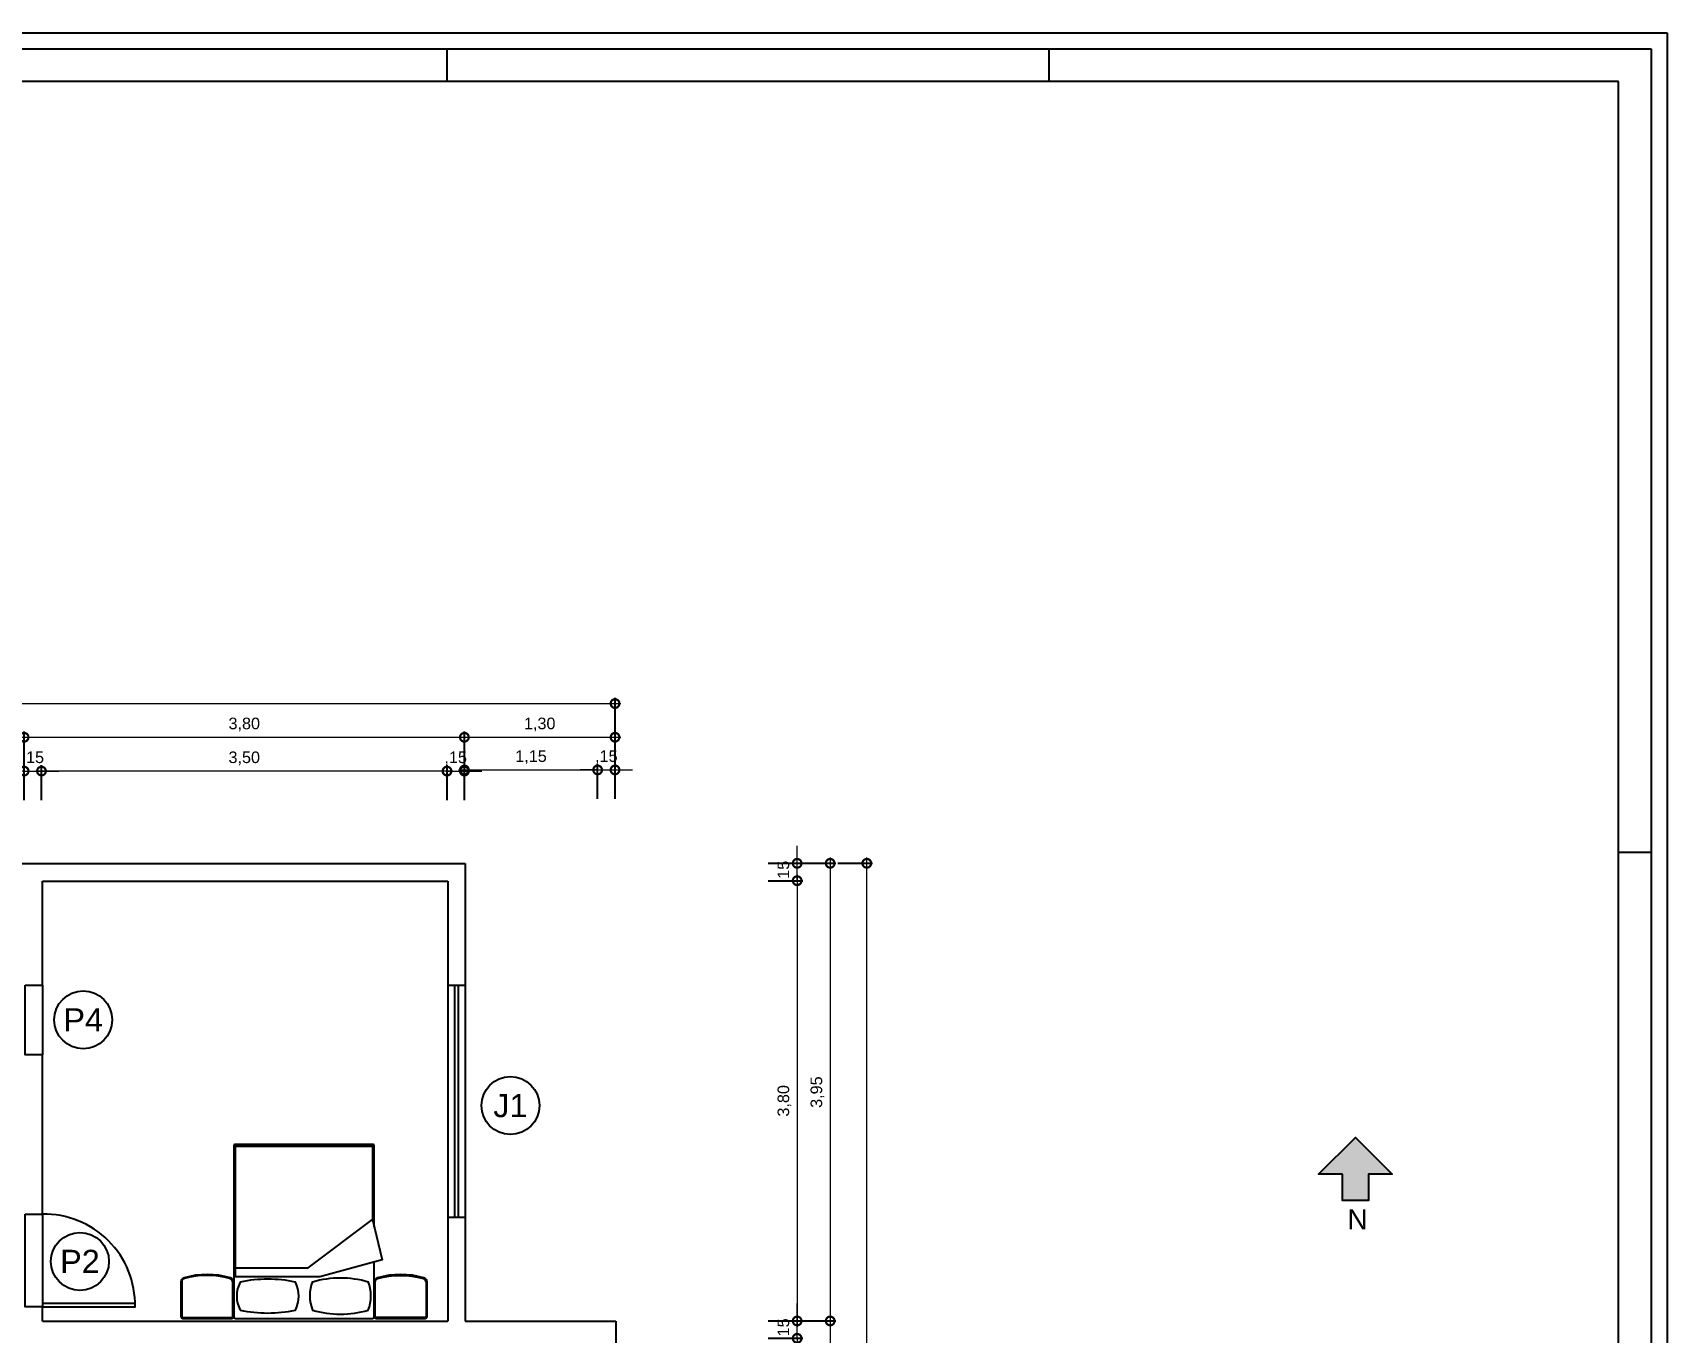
# Model space of a CAD drawing. Header units: metres. Extents: x 152 to 331, y 81 to 179.
# Drawn here: x 172.98 to 187.08, y 128.26 to 139.48 of the extents above; entities that cross this region are included whole.
import ezdxf
from ezdxf.enums import TextEntityAlignment as Align

# ---------------------------------------------------------------- set-up
doc = ezdxf.new("R2010")
doc.units = ezdxf.units.M
doc.header["$LTSCALE"] = 0.25
doc.linetypes.add('DIVIDEX2', pattern=[63.5, 25.4, -12.7, 0, -12.7, 0, -12.7])
doc.layers.add('0_MRG_AUX', color=7, linetype='Continuous', true_color=0xecbcd1, plot=False)
for name, color, linetype in [('ARQ_ALV CT', 5, 'Continuous'), ('ARQ_ALV VS', 2, 'Continuous'), ('ARQ_ESQ CT', 30, 'Continuous'), ('ARQ_MOB 01', 1, 'Continuous'), ('ARQ_PISO', 1, 'Continuous'), ('MRG_EXTERNA', 1, 'Continuous'), ('MRG_INTERNA', 2, 'Continuous'), ('Parede', 170, 'Continuous'), ('SIMB_01', 1, 'Continuous'), ('SIMB_02', 2, 'Continuous'), ('SIMB_PREENCHIMENTO', 253, 'Continuous'), ('SIMB_TXT', 1, 'Continuous')]:
    doc.layers.add(name, color=color, linetype=linetype)
doc.layers.add('ARQ_COTA_AZUL', color=5, linetype='Continuous', lineweight=20, true_color=0x0000ff)
doc.styles.add('Annot_3.5mm', font='arial.ttf', dxfattribs={"height": 3.5})
doc.styles.add('cota', font='arial.ttf')
doc.styles.add('SIMB', font='arial.ttf')
doc.dimstyles.new('Info 01 - annot', dxfattribs={"dimtxt": 2, "dimasz": 3, "dimexe": 1, "dimexo": 1, "dimgap": 1, "dimtad": 1, "dimzin": 4, "dimtxsty": 'cota', "dimblk": 'DOTSMALL', "dimcen": 2, "dimdle": 1, "dimclrd": 256, "dimclre": 256, "dimclrt": 1, "dimazin": 2, "dimtfac": 0.09, "dimtix": 1, "dimtmove": 2, "dimatfit": 2, "dimfxl": 5, "dimfxlon": 1, "dimtolj": 1, "dimtzin": 4, "dimlwd": -1, "dimarcsym": 1})

# ---------------------------------------------------------------- blocks, each defined once
blk = doc.blocks.new('COD_ESQ')
at = {"layer": 'SIMB_02'}
blk.add_circle((0, 0), 2.5, dxfattribs=at)
at = {"layer": 'SIMB_TXT', "style": 'SIMB'}
blk.add_attdef('CDESQ', text='', height=2, dxfattribs=at).set_placement((0, 0), align=Align.MIDDLE_CENTER)
blk = doc.blocks.new('*U193')
at = {"layer": '0_MRG_AUX'}
blk.add_lwpolyline([(0.01, 851), (0.01, -0.01), (-1199, -0.01), (-1199, 851)], close=True, dxfattribs=at)
at = {"layer": 'MRG_EXTERNA'}
blk.add_lwpolyline([(-5, 846), (-5, 5), (-1194, 5), (-1194, 846)], close=True, dxfattribs=at)
at = {"layer": 'MRG_INTERNA'}
for p, q in [((-375, 836), (-375, 846)), ((-190, 836), (-190, 846)), ((-15, 836), (-1169, 836)), ((-15, 15), (-15, 836)), ((-5, 599), (-15, 599))]:
    blk.add_line(p, q, dxfattribs=at)
blk = doc.blocks.new('_DotSmall')
at = {"color": 0, "linetype": 'ByBlock', "const_width": 0.5}
blk.add_lwpolyline([(-0.0625, 0, 1), (0.0625, 0, 1)], format="xyb", close=True, dxfattribs=at)
blk = doc.blocks.new('*D228')
at = {"layer": 'ARQ_COTA_AZUL', "transparency": 16777216}
blk.add_line((180.174, 122.107), (180.174, 132.357), dxfattribs=at)
at = {"layer": 'ARQ_COTA_AZUL', "lineweight": -2, "transparency": 16777216}
for p, q in [((179.924, 132.307), (180.224, 132.307)), ((179.924, 122.157), (180.224, 122.157))]:
    blk.add_line(p, q, dxfattribs=at)
at = {"layer": 'ARQ_COTA_AZUL', "transparency": 16777216, "xscale": 0.15, "yscale": 0.15, "zscale": 0.15}
for p, rotation in [((180.174, 132.307), 90), ((180.174, 122.157), 270)]:
    blk.add_blockref('_DotSmall', p, dxfattribs=dict(at, rotation=rotation))
at = {"layer": 'ARQ_COTA_AZUL', "color": 1, "transparency": 16777216, "insert": (180.064, 127.232), "char_height": 0.1, "attachment_point": 5, "rotation": 90, "style": 'cota'}
blk.add_mtext('\\A1;10,15', dxfattribs=at)
blk = doc.blocks.new('*D229')
at = {"layer": 'ARQ_COTA_AZUL', "transparency": 16777216}
blk.add_line((179.858, 132.357), (179.858, 128.307), dxfattribs=at)
at = {"layer": 'ARQ_COTA_AZUL', "lineweight": -2, "transparency": 16777216}
for p, q in [((179.608, 132.307), (179.908, 132.307)), ((179.608, 128.357), (179.908, 128.357))]:
    blk.add_line(p, q, dxfattribs=at)
at = {"layer": 'ARQ_COTA_AZUL', "transparency": 16777216, "xscale": 0.15, "yscale": 0.15, "zscale": 0.15}
for p, rotation in [((179.858, 132.307), 90), ((179.858, 128.357), 270)]:
    blk.add_blockref('_DotSmall', p, dxfattribs=dict(at, rotation=rotation))
at = {"layer": 'ARQ_COTA_AZUL', "color": 1, "transparency": 16777216, "insert": (179.748, 130.332), "char_height": 0.1, "attachment_point": 5, "rotation": 90, "style": 'cota'}
blk.add_mtext('\\A1;3,95', dxfattribs=at)
blk = doc.blocks.new('*D230')
at = {"layer": 'ARQ_COTA_AZUL', "transparency": 16777216}
blk.add_line((179.858, 128.407), (179.858, 122.107), dxfattribs=at)
at = {"layer": 'ARQ_COTA_AZUL', "lineweight": -2, "transparency": 16777216}
for p, q in [((179.608, 128.357), (179.908, 128.357)), ((179.608, 122.157), (179.908, 122.157))]:
    blk.add_line(p, q, dxfattribs=at)
at = {"layer": 'ARQ_COTA_AZUL', "transparency": 16777216, "xscale": 0.15, "yscale": 0.15, "zscale": 0.15}
for p, rotation in [((179.858, 128.357), 90), ((179.858, 122.157), 270)]:
    blk.add_blockref('_DotSmall', p, dxfattribs=dict(at, rotation=rotation))
at = {"layer": 'ARQ_COTA_AZUL', "color": 1, "transparency": 16777216, "insert": (179.748, 125.257), "char_height": 0.1, "attachment_point": 5, "rotation": 90, "style": 'cota'}
blk.add_mtext('\\A1;6,20', dxfattribs=at)
blk = doc.blocks.new('*D220')
at = {"layer": 'ARQ_COTA_AZUL', "transparency": 16777216}
for p, q in [((179.573, 132.307), (179.573, 132.457)), ((179.573, 132.157), (179.573, 132.307)), ((179.573, 132.157), (179.573, 132.007))]:
    blk.add_line(p, q, dxfattribs=at)
at = {"layer": 'ARQ_COTA_AZUL', "lineweight": -2, "transparency": 16777216}
for p, q in [((179.323, 132.307), (179.623, 132.307)), ((179.323, 132.157), (179.623, 132.157))]:
    blk.add_line(p, q, dxfattribs=at)
at = {"layer": 'ARQ_COTA_AZUL', "transparency": 16777216, "xscale": 0.15, "yscale": 0.15, "zscale": 0.15}
for p, rotation in [((179.573, 132.307), 270), ((179.573, 132.157), 90)]:
    blk.add_blockref('_DotSmall', p, dxfattribs=dict(at, rotation=rotation))
at = {"layer": 'ARQ_COTA_AZUL', "color": 1, "transparency": 16777216, "insert": (179.463, 132.232), "char_height": 0.1, "attachment_point": 5, "rotation": 90, "style": 'cota'}
blk.add_mtext('\\A1;,15', dxfattribs=at)
blk = doc.blocks.new('*D221')
at = {"layer": 'ARQ_COTA_AZUL', "transparency": 16777216}
blk.add_line((179.573, 132.207), (179.573, 128.307), dxfattribs=at)
at = {"layer": 'ARQ_COTA_AZUL', "lineweight": -2, "transparency": 16777216}
for p, q in [((179.323, 132.157), (179.623, 132.157)), ((179.323, 128.357), (179.623, 128.357))]:
    blk.add_line(p, q, dxfattribs=at)
at = {"layer": 'ARQ_COTA_AZUL', "transparency": 16777216, "xscale": 0.15, "yscale": 0.15, "zscale": 0.15}
for p, rotation in [((179.573, 132.157), 90), ((179.573, 128.357), 270)]:
    blk.add_blockref('_DotSmall', p, dxfattribs=dict(at, rotation=rotation))
at = {"layer": 'ARQ_COTA_AZUL', "color": 1, "transparency": 16777216, "insert": (179.463, 130.257), "char_height": 0.1, "attachment_point": 5, "rotation": 90, "style": 'cota'}
blk.add_mtext('\\A1;3,80', dxfattribs=at)
blk = doc.blocks.new('*D222')
at = {"layer": 'ARQ_COTA_AZUL', "transparency": 16777216}
for p, q in [((179.573, 128.357), (179.573, 128.507)), ((179.573, 128.207), (179.573, 128.357)), ((179.573, 128.207), (179.573, 128.057))]:
    blk.add_line(p, q, dxfattribs=at)
at = {"layer": 'ARQ_COTA_AZUL', "lineweight": -2, "transparency": 16777216}
for p, q in [((179.323, 128.357), (179.623, 128.357)), ((179.323, 128.207), (179.623, 128.207))]:
    blk.add_line(p, q, dxfattribs=at)
at = {"layer": 'ARQ_COTA_AZUL', "transparency": 16777216, "xscale": 0.15, "yscale": 0.15, "zscale": 0.15}
for p, rotation in [((179.573, 128.357), 270), ((179.573, 128.207), 90)]:
    blk.add_blockref('_DotSmall', p, dxfattribs=dict(at, rotation=rotation))
at = {"layer": 'ARQ_COTA_AZUL', "color": 1, "transparency": 16777216, "insert": (179.463, 128.282), "char_height": 0.1, "attachment_point": 5, "rotation": 90, "style": 'cota'}
blk.add_mtext('\\A1;,15', dxfattribs=at)
blk = doc.blocks.new('norte')
at = {"layer": 'SIMB_PREENCHIMENTO'}
blk.add_hatch(color=256, dxfattribs=at).paths.add_polyline_path([(-6.36, -6.36), (-2.25, -6.36), (-2.25, -10.86), (2.25, -10.86), (2.25, -6.36), (6.36, -6.36), (0, 0)])
at = {"layer": 'SIMB_01'}
blk.add_lwpolyline([(-2.25, -6.36), (-6.36, -6.36), (0, 0), (6.36, -6.36), (2.25, -6.36), (2.25, -10.86), (-2.25, -10.86)], close=True, dxfattribs=at)
at = {"layer": 'SIMB_01', "insert": (-1.4, -12.39), "char_height": 3.5, "width": 3.7, "attachment_point": 1, "style": 'Annot_3.5mm'}
blk.add_mtext('N', dxfattribs=at)
blk = doc.blocks.new('*D262')
at = {"layer": 'ARQ_COTA_AZUL', "transparency": 16777216}
blk.add_line((163.851, 133.686), (178.051, 133.686), dxfattribs=at)
at = {"layer": 'ARQ_COTA_AZUL', "lineweight": -2, "transparency": 16777216}
for p, q in [((163.901, 133.436), (163.901, 133.736)), ((178.001, 133.436), (178.001, 133.736))]:
    blk.add_line(p, q, dxfattribs=at)
at = {"layer": 'ARQ_COTA_AZUL', "transparency": 16777216, "xscale": 0.15, "yscale": 0.15, "zscale": 0.15, "rotation": 180}
blk.add_blockref('_DotSmall', (163.901, 133.686), dxfattribs=at)
at = {"layer": 'ARQ_COTA_AZUL', "transparency": 16777216, "xscale": 0.15, "yscale": 0.15, "zscale": 0.15}
blk.add_blockref('_DotSmall', (178.001, 133.686), dxfattribs=at)
at = {"layer": 'ARQ_COTA_AZUL', "color": 1, "transparency": 16777216, "insert": (170.951, 133.796), "char_height": 0.1, "attachment_point": 5, "style": 'cota'}
blk.add_mtext('\\A1;14,10', dxfattribs=at)
blk = doc.blocks.new('*D264')
at = {"layer": 'ARQ_COTA_AZUL', "transparency": 16777216}
blk.add_line((172.851, 133.395), (176.751, 133.395), dxfattribs=at)
at = {"layer": 'ARQ_COTA_AZUL', "lineweight": -2, "transparency": 16777216}
for p, q in [((172.901, 133.145), (172.901, 133.445)), ((176.701, 133.145), (176.701, 133.445))]:
    blk.add_line(p, q, dxfattribs=at)
at = {"layer": 'ARQ_COTA_AZUL', "transparency": 16777216, "xscale": 0.15, "yscale": 0.15, "zscale": 0.15, "rotation": 180}
blk.add_blockref('_DotSmall', (172.901, 133.395), dxfattribs=at)
at = {"layer": 'ARQ_COTA_AZUL', "transparency": 16777216, "xscale": 0.15, "yscale": 0.15, "zscale": 0.15}
blk.add_blockref('_DotSmall', (176.701, 133.395), dxfattribs=at)
at = {"layer": 'ARQ_COTA_AZUL', "color": 1, "transparency": 16777216, "insert": (174.801, 133.505), "char_height": 0.1, "attachment_point": 5, "style": 'cota'}
blk.add_mtext('\\A1;3,80', dxfattribs=at)
blk = doc.blocks.new('*D249')
at = {"layer": 'ARQ_COTA_AZUL', "transparency": 16777216}
blk.add_line((176.651, 133.395), (178.051, 133.395), dxfattribs=at)
at = {"layer": 'ARQ_COTA_AZUL', "lineweight": -2, "transparency": 16777216}
for p, q in [((176.701, 133.145), (176.701, 133.445)), ((178.001, 133.145), (178.001, 133.445))]:
    blk.add_line(p, q, dxfattribs=at)
at = {"layer": 'ARQ_COTA_AZUL', "transparency": 16777216, "xscale": 0.15, "yscale": 0.15, "zscale": 0.15, "rotation": 180}
blk.add_blockref('_DotSmall', (176.701, 133.395), dxfattribs=at)
at = {"layer": 'ARQ_COTA_AZUL', "transparency": 16777216, "xscale": 0.15, "yscale": 0.15, "zscale": 0.15}
blk.add_blockref('_DotSmall', (178.001, 133.395), dxfattribs=at)
at = {"layer": 'ARQ_COTA_AZUL', "color": 1, "transparency": 16777216, "insert": (177.351, 133.505), "char_height": 0.1, "attachment_point": 5, "style": 'cota'}
blk.add_mtext('\\A1;1,30', dxfattribs=at)
blk = doc.blocks.new('*D250')
at = {"layer": 'ARQ_COTA_AZUL', "transparency": 16777216}
for p, q in [((177.851, 133.113), (177.701, 133.113)), ((177.851, 133.113), (178.001, 133.113)), ((178.001, 133.113), (178.151, 133.113))]:
    blk.add_line(p, q, dxfattribs=at)
at = {"layer": 'ARQ_COTA_AZUL', "lineweight": -2, "transparency": 16777216}
for p, q in [((177.851, 132.863), (177.851, 133.163)), ((178.001, 132.863), (178.001, 133.163))]:
    blk.add_line(p, q, dxfattribs=at)
at = {"layer": 'ARQ_COTA_AZUL', "transparency": 16777216, "xscale": 0.15, "yscale": 0.15, "zscale": 0.15}
blk.add_blockref('_DotSmall', (177.851, 133.113), dxfattribs=at)
at = {"layer": 'ARQ_COTA_AZUL', "transparency": 16777216, "xscale": 0.15, "yscale": 0.15, "zscale": 0.15, "rotation": 180}
blk.add_blockref('_DotSmall', (178.001, 133.113), dxfattribs=at)
at = {"layer": 'ARQ_COTA_AZUL', "color": 1, "transparency": 16777216, "insert": (177.926, 133.223), "char_height": 0.1, "attachment_point": 5, "style": 'cota'}
blk.add_mtext('\\A1;,15', dxfattribs=at)
blk = doc.blocks.new('*D251')
at = {"layer": 'ARQ_COTA_AZUL', "transparency": 16777216}
blk.add_line((176.651, 133.113), (177.901, 133.113), dxfattribs=at)
at = {"layer": 'ARQ_COTA_AZUL', "lineweight": -2, "transparency": 16777216}
for p, q in [((176.701, 132.863), (176.701, 133.163)), ((177.851, 132.863), (177.851, 133.163))]:
    blk.add_line(p, q, dxfattribs=at)
at = {"layer": 'ARQ_COTA_AZUL', "transparency": 16777216, "xscale": 0.15, "yscale": 0.15, "zscale": 0.15, "rotation": 180}
blk.add_blockref('_DotSmall', (176.701, 133.113), dxfattribs=at)
at = {"layer": 'ARQ_COTA_AZUL', "transparency": 16777216, "xscale": 0.15, "yscale": 0.15, "zscale": 0.15}
blk.add_blockref('_DotSmall', (177.851, 133.113), dxfattribs=at)
at = {"layer": 'ARQ_COTA_AZUL', "color": 1, "transparency": 16777216, "insert": (177.276, 133.223), "char_height": 0.1, "attachment_point": 5, "style": 'cota'}
blk.add_mtext('\\A1;1,15', dxfattribs=at)
blk = doc.blocks.new('*D252')
at = {"layer": 'ARQ_COTA_AZUL', "transparency": 16777216}
for p, q in [((176.551, 133.103), (176.401, 133.103)), ((176.551, 133.103), (176.701, 133.103)), ((176.701, 133.103), (176.851, 133.103))]:
    blk.add_line(p, q, dxfattribs=at)
at = {"layer": 'ARQ_COTA_AZUL', "lineweight": -2, "transparency": 16777216}
for p, q in [((176.551, 132.853), (176.551, 133.153)), ((176.701, 132.853), (176.701, 133.153))]:
    blk.add_line(p, q, dxfattribs=at)
at = {"layer": 'ARQ_COTA_AZUL', "transparency": 16777216, "xscale": 0.15, "yscale": 0.15, "zscale": 0.15}
blk.add_blockref('_DotSmall', (176.551, 133.103), dxfattribs=at)
at = {"layer": 'ARQ_COTA_AZUL', "transparency": 16777216, "xscale": 0.15, "yscale": 0.15, "zscale": 0.15, "rotation": 180}
blk.add_blockref('_DotSmall', (176.701, 133.103), dxfattribs=at)
at = {"layer": 'ARQ_COTA_AZUL', "color": 1, "transparency": 16777216, "insert": (176.626, 133.213), "char_height": 0.1, "attachment_point": 5, "style": 'cota'}
blk.add_mtext('\\A1;,15', dxfattribs=at)
blk = doc.blocks.new('*D253')
at = {"layer": 'ARQ_COTA_AZUL', "transparency": 16777216}
blk.add_line((176.601, 133.103), (173.001, 133.103), dxfattribs=at)
at = {"layer": 'ARQ_COTA_AZUL', "lineweight": -2, "transparency": 16777216}
for p, q in [((173.051, 132.853), (173.051, 133.153)), ((176.551, 132.853), (176.551, 133.153))]:
    blk.add_line(p, q, dxfattribs=at)
at = {"layer": 'ARQ_COTA_AZUL', "transparency": 16777216, "xscale": 0.15, "yscale": 0.15, "zscale": 0.15, "rotation": 180}
blk.add_blockref('_DotSmall', (173.051, 133.103), dxfattribs=at)
at = {"layer": 'ARQ_COTA_AZUL', "transparency": 16777216, "xscale": 0.15, "yscale": 0.15, "zscale": 0.15}
blk.add_blockref('_DotSmall', (176.551, 133.103), dxfattribs=at)
at = {"layer": 'ARQ_COTA_AZUL', "color": 1, "transparency": 16777216, "insert": (174.801, 133.213), "char_height": 0.1, "attachment_point": 5, "style": 'cota'}
blk.add_mtext('\\A1;3,50', dxfattribs=at)
blk = doc.blocks.new('*D254')
at = {"layer": 'ARQ_COTA_AZUL', "transparency": 16777216}
for p, q in [((172.901, 133.103), (172.751, 133.103)), ((172.901, 133.103), (173.051, 133.103)), ((173.051, 133.103), (173.201, 133.103))]:
    blk.add_line(p, q, dxfattribs=at)
at = {"layer": 'ARQ_COTA_AZUL', "lineweight": -2, "transparency": 16777216}
for p, q in [((172.901, 132.853), (172.901, 133.153)), ((173.051, 132.853), (173.051, 133.153))]:
    blk.add_line(p, q, dxfattribs=at)
at = {"layer": 'ARQ_COTA_AZUL', "transparency": 16777216, "xscale": 0.15, "yscale": 0.15, "zscale": 0.15}
blk.add_blockref('_DotSmall', (172.901, 133.103), dxfattribs=at)
at = {"layer": 'ARQ_COTA_AZUL', "transparency": 16777216, "xscale": 0.15, "yscale": 0.15, "zscale": 0.15, "rotation": 180}
blk.add_blockref('_DotSmall', (173.051, 133.103), dxfattribs=at)
at = {"layer": 'ARQ_COTA_AZUL', "color": 1, "transparency": 16777216, "insert": (172.976, 133.213), "char_height": 0.1, "attachment_point": 5, "style": 'cota'}
blk.add_mtext('\\A1;,15', dxfattribs=at)

msp = doc.modelspace()

# ---------------------------------------------------------------- linework, layer by layer
at = {"layer": 'ARQ_ALV CT'}
for p, q in [((171.259, 132.304), (176.709, 132.304)), ((176.709, 132.304), (176.709, 131.254)), ((173.059, 132.154), (176.559, 132.154)), ((173.059, 131.254), (173.059, 132.154)), ((176.559, 132.154), (176.559, 131.254)), ((173.059, 129.279), (173.059, 130.654)), ((176.559, 129.254), (176.559, 128.354)), ((176.709, 129.254), (176.709, 128.354)), ((173.059, 128.354), (173.059, 128.479)), ((173.059, 128.354), (176.559, 128.354)), ((176.709, 128.354), (178.009, 128.354)), ((178.009, 128.354), (178.009, 128.029))]:
    msp.add_line(p, q, dxfattribs=at)
at = {"layer": 'ARQ_ALV VS'}
for p, q in [((176.559, 131.254), (176.559, 129.254)), ((176.709, 131.254), (176.709, 129.254))]:
    msp.add_line(p, q, dxfattribs=at)
at = {"layer": 'ARQ_ESQ CT'}
for p, q in [((176.619, 129.254), (176.619, 131.254)), ((176.649, 129.254), (176.649, 131.254))]:
    msp.add_line(p, q, dxfattribs=at)
msp.add_lwpolyline([(173.059, 128.479), (173.859, 128.479), (173.859, 128.509), (173.059, 128.509)], close=True, dxfattribs=at)
at = {"layer": 'ARQ_MOB 01'}
for points in [[(175.923, 129.169), (175.923, 129.866, 0.414214), (175.908, 129.881), (174.725, 129.881, 0.414214), (174.71, 129.866), (174.71, 128.394, 0.414214), (174.725, 128.379), (175.908, 128.379, 0.414214), (175.923, 128.394), (175.923, 128.867)], [(175.39, 128.697, 0.197231), (175.391, 128.45, 0.143039), (175.87, 128.45, 0.197231), (175.871, 128.697)]]:
    msp.add_lwpolyline(points, format="xyb", dxfattribs=at)
msp.add_lwpolyline([(174.725, 128.815), (175.352, 128.815), (175.908, 129.232), (175.992, 128.885), (175.453, 128.739), (174.725, 128.739), (174.725, 129.866), (175.908, 129.866), (175.908, 129.232)], dxfattribs=at)
for points in [[(174.682, 128.729, 0.145898), (174.281, 128.729, 0.331679), (174.254, 128.693), (174.254, 128.394, 0.414214), (174.27, 128.379), (174.694, 128.379, 0.414214), (174.71, 128.394), (174.71, 128.693, 0.331679)], [(174.702, 128.394), (174.702, 128.687, 0.334069), (174.675, 128.723, 0.143701), (174.284, 128.722, 0.331679), (174.262, 128.693), (174.262, 128.394, 0.414214), (174.27, 128.387), (174.694, 128.387, 0.414214)], [(174.766, 128.45, 0.103551), (175.242, 128.45, 0.245029), (175.242, 128.693, 0.103551), (174.766, 128.693, 0.245029)], [(176.363, 128.379, 0.414214), (176.379, 128.394), (176.379, 128.693, 0.331679), (176.352, 128.729, 0.145898), (175.951, 128.729, 0.331679), (175.923, 128.693), (175.923, 128.394, 0.414214), (175.939, 128.379)], [(176.371, 128.394, -0.414214), (176.363, 128.387), (175.939, 128.387, -0.414214), (175.931, 128.394), (175.931, 128.693, -0.331679), (175.953, 128.722, -0.143701), (176.344, 128.723, -0.334069), (176.371, 128.687)]]:
    msp.add_lwpolyline(points, format="xyb", close=True, dxfattribs=at)
msp.add_arc((175.631, 127.872), 0.855, 73.7194, 106.2806, dxfattribs=at)
at = {"layer": 'ARQ_PISO', "linetype": 'ByBlock'}
for points in [[(172.909, 131.254), (173.059, 131.254), (173.059, 130.654), (172.909, 130.654)], [(172.909, 129.279), (173.059, 129.279), (173.059, 128.479), (172.909, 128.479)]]:
    msp.add_lwpolyline(points, close=True, dxfattribs=at)
at = {"layer": 'Parede', "linetype": 'DIVIDEX2'}
for p, q in [((176.559, 131.254), (176.709, 131.254)), ((176.559, 129.254), (176.709, 129.254))]:
    msp.add_line(p, q, dxfattribs=at)
at = {"layer": 'SIMB_01', "linetype": 'ByBlock'}
msp.add_arc((173.074, 128.494), 0.785, 358.9053, 91.0947, dxfattribs=at)

# ---------------------------------------------------------------- block references
for name, p, xscale, yscale, zscale in [('*U193', (187.083, 115.579), 0.02808167352496861, 0.02808167352496861, 0.02808167352496861), ('norte', (184.391, 129.941), 0.05, 0.05, 0.05)]:
    msp.add_blockref(name, p, dxfattribs=dict(xscale=xscale, yscale=yscale, zscale=zscale))
at = {"layer": 'ARQ_ALV CT', "xscale": 0.1, "yscale": 0.1, "zscale": 0.1}
msp.add_blockref('COD_ESQ', (173.383, 128.871), dxfattribs=at).add_auto_attribs({'CDESQ': 'P2'})
at = {"layer": 'ARQ_ALV VS', "xscale": 0.1, "yscale": 0.1, "zscale": 0.1}
msp.add_blockref('COD_ESQ', (177.098, 130.216), dxfattribs=at).add_auto_attribs({'CDESQ': 'J1'})
at = {"layer": 'ARQ_ESQ CT', "xscale": 0.1, "yscale": 0.1, "zscale": 0.1}
msp.add_blockref('COD_ESQ', (173.411, 130.956), dxfattribs=at).add_auto_attribs({'CDESQ': 'P4'})

# ---------------------------------------------------------------- dimensions: what is measured, and where the dimension line sits
at = {"layer": 'ARQ_COTA_AZUL'}
for base, p1, p2, picture, middle in [((178.001, 133.686), (163.901, 131.161), (178.001, 128.411), '*D262', (170.951, 133.796)), ((176.701, 133.395), (172.901, 132.211), (176.701, 132.211), '*D264', (174.801, 133.505)), ((178.001, 133.395), (176.701, 128.411), (178.001, 128.411), '*D249', (177.351, 133.505)), ((173.051, 133.103), (172.901, 132.211), (173.051, 132.211), '*D254', (172.976, 133.213)), ((173.051, 133.103), (176.551, 132.211), (173.051, 132.211), '*D253', (174.801, 133.213)), ((176.701, 133.103), (176.551, 132.211), (176.701, 132.361), '*D252', (176.626, 133.213)), ((177.851, 133.113), (176.701, 128.411), (177.851, 128.261), '*D251', (177.276, 133.223)), ((178.001, 133.113), (177.851, 128.261), (178.001, 128.411), '*D250', (177.926, 133.223))]:
    dim = msp.add_linear_dim(base=base, p1=p1, p2=p2, dimstyle='Info 01 - annot', dxfattribs=at)
    dim.commit()
    dim.dimension.update_dxf_attribs({"geometry": picture, "text_midpoint": middle})
for base, p1, p2, picture, middle in [((180.174, 132.307), (176.139, 122.157), (176.139, 132.307), '*D228', (180.064, 127.232)), ((179.573, 132.307), (176.566, 132.157), (176.716, 132.307), '*D220', (179.463, 132.232)), ((179.858, 128.357), (176.716, 132.307), (178.016, 128.357), '*D229', (179.748, 130.332)), ((179.573, 128.357), (176.566, 132.157), (176.716, 128.357), '*D221', (179.463, 130.257)), ((179.858, 122.157), (178.016, 128.357), (176.716, 122.157), '*D230', (179.748, 125.257)), ((179.573, 128.357), (177.866, 128.207), (178.016, 128.357), '*D222', (179.463, 128.282))]:
    dim = msp.add_linear_dim(base=base, p1=p1, p2=p2, angle=90, dimstyle='Info 01 - annot', dxfattribs=at)
    dim.commit()
    dim.dimension.update_dxf_attribs({"geometry": picture, "text_midpoint": middle})

doc.saveas('drawing.dxf')
